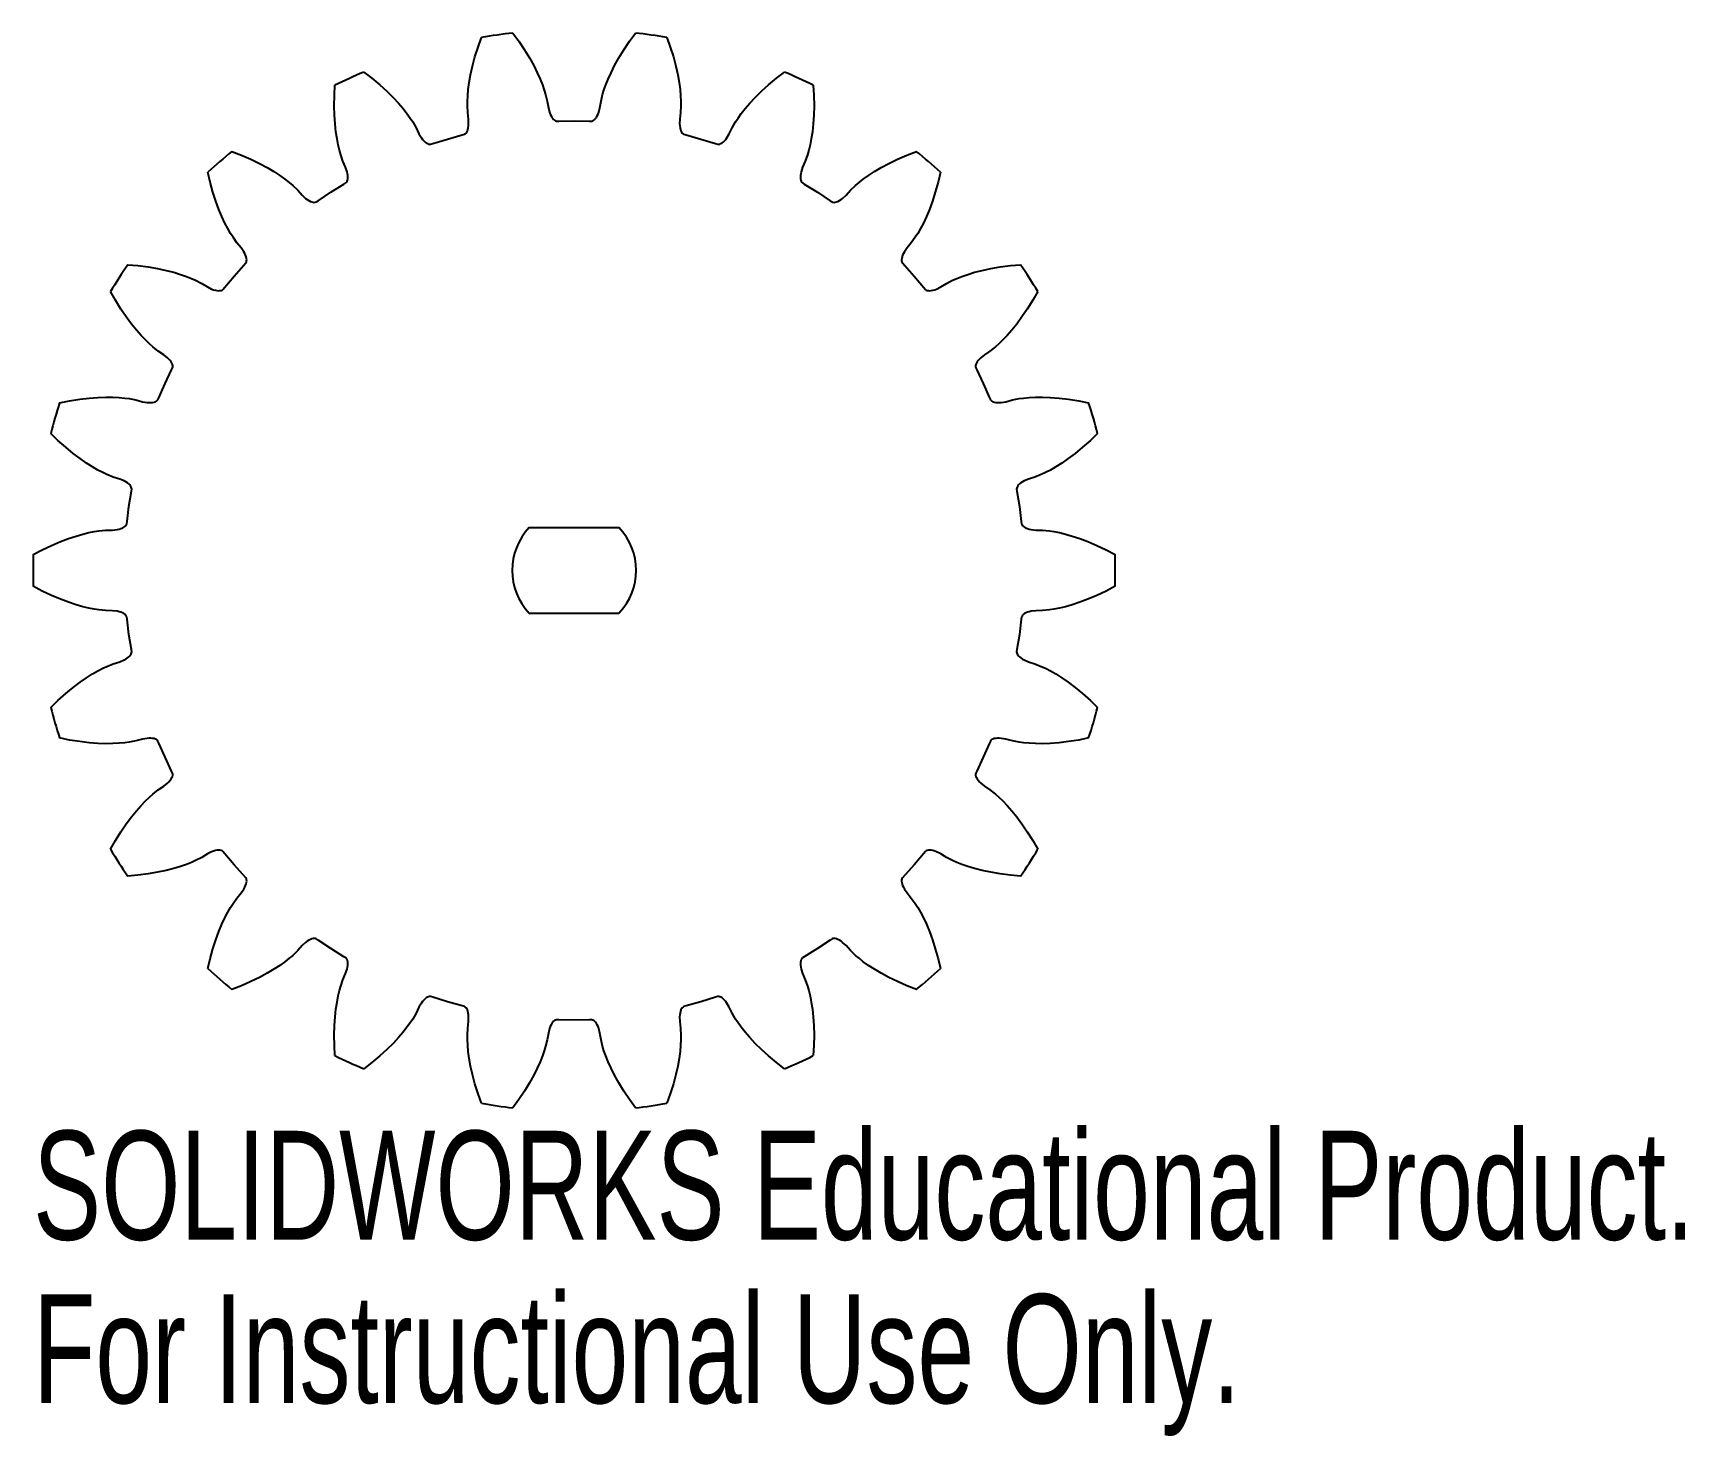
# Model space of a CAD drawing. Header units: millimetres. Extents: x -24 to 49.3, y -38.4 to 23.8.
import ezdxf

# ---------------------------------------------------------------- set-up
doc = ezdxf.new("R2010")
doc.units = ezdxf.units.MM
doc.styles.add('SLDTEXTSTYLE0', font='TXT', dxfattribs={"width": 0.7})

msp = doc.modelspace()

# ---------------------------------------------------------------- linework, layer by layer
at = {"color": 7, "linetype": 'Continuous', "lineweight": 25}
for p, q in [((-4.263, 23.223), (-4.113, 23.645)), ((-2.716, 23.846), (-2.452, 23.483)), ((-2.452, 23.483), (-2.197, 23.1)), ((2.197, 23.1), (2.452, 23.483)), ((2.452, 23.483), (2.716, 23.846)), ((4.113, 23.645), (4.263, 23.223)), ((-4.508, 22.375), (-4.4, 22.783)), ((-4.4, 22.783), (-4.263, 23.223)), ((-2.197, 23.1), (-1.978, 22.739)), ((-1.978, 22.739), (-1.791, 22.4)), ((1.791, 22.4), (1.978, 22.739)), ((1.978, 22.739), (2.197, 23.1)), ((4.263, 23.223), (4.4, 22.783)), ((4.4, 22.783), (4.508, 22.375)), ((-9.324, 22.115), (-8.969, 21.841)), ((-4.654, 21.652), (-4.592, 21.997)), ((-4.592, 21.997), (-4.508, 22.375)), ((-1.791, 22.4), (-1.635, 22.086)), ((-1.635, 22.086), (-1.507, 21.799)), ((1.507, 21.799), (1.635, 22.086)), ((1.635, 22.086), (1.791, 22.4)), ((4.508, 22.375), (4.592, 21.997)), ((4.592, 21.997), (4.654, 21.652)), ((8.969, 21.841), (9.324, 22.115)), ((-10.633, 21.081), (-10.608, 21.529)), ((-8.969, 21.841), (-8.616, 21.545)), ((-8.616, 21.545), (-8.304, 21.261)), ((-8.304, 21.261), (-8.029, 20.988)), ((-4.722, 21.063), (-4.696, 21.341)), ((-4.696, 21.341), (-4.654, 21.652)), ((-1.507, 21.799), (-1.404, 21.54)), ((-1.404, 21.54), (-1.323, 21.311)), ((-1.323, 21.311), (-1.264, 21.116)), ((1.264, 21.116), (1.323, 21.311)), ((1.323, 21.311), (1.404, 21.54)), ((1.404, 21.54), (1.507, 21.799)), ((4.654, 21.652), (4.696, 21.341)), ((4.696, 21.341), (4.722, 21.063)), ((8.029, 20.988), (8.304, 21.261)), ((8.304, 21.261), (8.616, 21.545)), ((8.616, 21.545), (8.969, 21.841)), ((10.608, 21.529), (10.633, 21.081)), ((-10.64, 20.62), (-10.633, 21.081)), ((-10.63, 20.199), (-10.64, 20.62)), ((-8.029, 20.988), (-7.791, 20.731)), ((-7.791, 20.731), (-7.587, 20.492)), ((-4.736, 20.617), (-4.734, 20.82)), ((-4.721, 20.315), (-4.736, 20.617)), ((-4.734, 20.82), (-4.722, 21.063)), ((-1.264, 21.116), (-1.194, 20.822)), ((-1.194, 20.822), (-1.145, 20.528)), ((-1.145, 20.528), (-1.092, 20.328)), ((1.092, 20.328), (1.145, 20.528)), ((1.145, 20.528), (1.194, 20.822)), ((1.194, 20.822), (1.264, 21.116)), ((4.736, 20.617), (4.721, 20.315)), ((4.722, 21.063), (4.734, 20.82)), ((4.734, 20.82), (4.736, 20.617)), ((7.587, 20.492), (7.791, 20.731)), ((7.791, 20.731), (8.029, 20.988)), ((10.64, 20.62), (10.63, 20.199)), ((10.633, 21.081), (10.64, 20.62)), ((-10.604, 19.812), (-10.63, 20.199)), ((-10.565, 19.464), (-10.604, 19.812)), ((-7.587, 20.492), (-7.415, 20.272)), ((-7.415, 20.272), (-7.274, 20.075)), ((-7.274, 20.075), (-7.162, 19.905)), ((-7.162, 19.905), (-7.012, 19.642)), ((-4.685, 20.019), (-4.721, 20.315)), ((-4.679, 19.812), (-4.685, 20.019)), ((-4.685, 19.721), (-4.679, 19.812)), ((-1.092, 20.328), (-1.061, 20.243)), ((-1.061, 20.243), (-1.026, 20.168)), ((-1.026, 20.168), (-0.989, 20.103)), ((-0.989, 20.103), (-0.95, 20.049)), ((-0.95, 20.049), (-0.909, 20.006)), ((-0.909, 20.006), (-0.867, 19.973)), ((-0.867, 19.973), (-0.825, 19.95)), ((-0.825, 19.95), (-0.782, 19.938)), ((-0.782, 19.938), (-0.679, 19.939)), ((-0.679, 19.939), (0, 19.95)), ((0, 19.95), (0.679, 19.939)), ((0.679, 19.939), (0.782, 19.938)), ((0.782, 19.938), (0.825, 19.95)), ((0.825, 19.95), (0.867, 19.973)), ((0.867, 19.973), (0.909, 20.006)), ((0.909, 20.006), (0.95, 20.049)), ((0.95, 20.049), (0.989, 20.103)), ((0.989, 20.103), (1.026, 20.168)), ((1.026, 20.168), (1.061, 20.243)), ((1.061, 20.243), (1.092, 20.328)), ((4.685, 20.019), (4.679, 19.812)), ((4.679, 19.812), (4.685, 19.721)), ((4.721, 20.315), (4.685, 20.019)), ((7.012, 19.642), (7.162, 19.905)), ((7.162, 19.905), (7.274, 20.075)), ((7.274, 20.075), (7.415, 20.272)), ((7.415, 20.272), (7.587, 20.492)), ((10.604, 19.812), (10.565, 19.464)), ((10.63, 20.199), (10.604, 19.812)), ((-10.518, 19.153), (-10.565, 19.464)), ((-10.465, 18.88), (-10.518, 19.153)), ((-7.012, 19.642), (-6.882, 19.374)), ((-6.882, 19.374), (-6.775, 19.196)), ((-6.775, 19.196), (-6.721, 19.124)), ((-6.721, 19.124), (-6.666, 19.062)), ((-6.666, 19.062), (-6.613, 19.01)), ((-6.269, 18.94), (-5.621, 19.142)), ((-5.621, 19.142), (-4.966, 19.322)), ((-4.966, 19.322), (-4.867, 19.351)), ((-4.867, 19.351), (-4.829, 19.374)), ((-4.829, 19.374), (-4.795, 19.408)), ((-4.795, 19.408), (-4.764, 19.451)), ((-4.764, 19.451), (-4.737, 19.505)), ((-4.737, 19.505), (-4.715, 19.568)), ((-4.715, 19.568), (-4.697, 19.64)), ((-4.697, 19.64), (-4.685, 19.721)), ((4.685, 19.721), (4.697, 19.64)), ((4.697, 19.64), (4.715, 19.568)), ((4.715, 19.568), (4.737, 19.505)), ((4.737, 19.505), (4.764, 19.451)), ((4.764, 19.451), (4.795, 19.408)), ((4.795, 19.408), (4.829, 19.374)), ((4.829, 19.374), (4.867, 19.351)), ((4.867, 19.351), (4.966, 19.322)), ((4.966, 19.322), (5.621, 19.142)), ((5.621, 19.142), (6.269, 18.94)), ((6.613, 19.01), (6.666, 19.062)), ((6.666, 19.062), (6.721, 19.124)), ((6.721, 19.124), (6.775, 19.196)), ((6.775, 19.196), (6.882, 19.374)), ((6.882, 19.374), (7.012, 19.642)), ((10.518, 19.153), (10.465, 18.88)), ((10.565, 19.464), (10.518, 19.153)), ((-15.177, 18.592), (-14.759, 18.43)), ((-14.759, 18.43), (-14.337, 18.245)), ((-10.408, 18.643), (-10.465, 18.88)), ((-10.353, 18.448), (-10.408, 18.643)), ((-10.253, 18.162), (-10.353, 18.448)), ((-6.613, 19.01), (-6.56, 18.969)), ((-6.56, 18.969), (-6.509, 18.939)), ((-6.509, 18.939), (-6.459, 18.919)), ((-6.459, 18.919), (-6.412, 18.91)), ((-6.412, 18.91), (-6.367, 18.91)), ((-6.367, 18.91), (-6.269, 18.94)), ((6.269, 18.94), (6.367, 18.91)), ((6.367, 18.91), (6.412, 18.91)), ((6.412, 18.91), (6.459, 18.919)), ((6.459, 18.919), (6.509, 18.939)), ((6.509, 18.939), (6.56, 18.969)), ((6.56, 18.969), (6.613, 19.01)), ((10.353, 18.448), (10.253, 18.162)), ((10.408, 18.643), (10.353, 18.448)), ((10.465, 18.88), (10.408, 18.643)), ((14.337, 18.245), (14.759, 18.43)), ((14.759, 18.43), (15.177, 18.592)), ((-16.142, 17.232), (-16.243, 17.668)), ((-14.337, 18.245), (-13.958, 18.06)), ((-13.958, 18.06), (-13.617, 17.876)), ((-13.617, 17.876), (-13.316, 17.696)), ((-13.316, 17.696), (-13.053, 17.524)), ((-10.135, 17.889), (-10.253, 18.162)), ((-10.071, 17.691), (-10.135, 17.889)), ((-10.052, 17.602), (-10.071, 17.691)), ((-10.04, 17.521), (-10.052, 17.602)), ((10.052, 17.602), (10.04, 17.521)), ((10.071, 17.691), (10.052, 17.602)), ((10.135, 17.889), (10.071, 17.691)), ((10.253, 18.162), (10.135, 17.889)), ((13.053, 17.524), (13.316, 17.696)), ((13.316, 17.696), (13.617, 17.876)), ((13.617, 17.876), (13.958, 18.06)), ((13.958, 18.06), (14.337, 18.245)), ((16.243, 17.668), (16.142, 17.232)), ((-16.019, 16.787), (-16.142, 17.232)), ((-13.053, 17.524), (-12.826, 17.362)), ((-12.826, 17.362), (-12.635, 17.212)), ((-12.635, 17.212), (-12.48, 17.081)), ((-12.48, 17.081), (-12.261, 16.871)), ((-12.261, 16.871), (-12.062, 16.65)), ((-10.786, 16.783), (-10.208, 17.141)), ((-10.208, 17.141), (-10.122, 17.195)), ((-10.122, 17.195), (-10.092, 17.229)), ((-10.092, 17.229), (-10.068, 17.271)), ((-10.068, 17.271), (-10.051, 17.321)), ((-10.051, 17.321), (-10.04, 17.38)), ((-10.037, 17.447), (-10.04, 17.521)), ((-10.04, 17.38), (-10.037, 17.447)), ((10.04, 17.521), (10.037, 17.447)), ((10.037, 17.447), (10.04, 17.38)), ((10.04, 17.38), (10.051, 17.321)), ((10.051, 17.321), (10.068, 17.271)), ((10.068, 17.271), (10.092, 17.229)), ((10.092, 17.229), (10.122, 17.195)), ((10.122, 17.195), (10.208, 17.141)), ((10.208, 17.141), (10.786, 16.783)), ((12.062, 16.65), (12.261, 16.871)), ((12.261, 16.871), (12.48, 17.081)), ((12.48, 17.081), (12.635, 17.212)), ((12.635, 17.212), (12.826, 17.362)), ((12.826, 17.362), (13.053, 17.524)), ((16.142, 17.232), (16.019, 16.787)), ((-15.89, 16.386), (-16.019, 16.787)), ((-15.756, 16.022), (-15.89, 16.386)), ((-12.062, 16.65), (-11.909, 16.51)), ((-11.909, 16.51), (-11.836, 16.456)), ((-11.836, 16.456), (-11.767, 16.411)), ((-11.767, 16.411), (-11.701, 16.377)), ((-11.701, 16.377), (-11.639, 16.353)), ((-11.639, 16.353), (-11.581, 16.338)), ((-11.581, 16.338), (-11.528, 16.333)), ((-11.528, 16.333), (-11.48, 16.337)), ((-11.48, 16.337), (-11.437, 16.35)), ((-11.437, 16.35), (-11.351, 16.406)), ((-11.351, 16.406), (-10.786, 16.783)), ((10.786, 16.783), (11.351, 16.406)), ((11.351, 16.406), (11.437, 16.35)), ((11.437, 16.35), (11.48, 16.337)), ((11.48, 16.337), (11.528, 16.333)), ((11.528, 16.333), (11.581, 16.338)), ((11.581, 16.338), (11.639, 16.353)), ((11.639, 16.353), (11.701, 16.377)), ((11.701, 16.377), (11.767, 16.411)), ((11.767, 16.411), (11.836, 16.456)), ((11.836, 16.456), (11.909, 16.51)), ((11.909, 16.51), (12.062, 16.65)), ((15.89, 16.386), (15.756, 16.022)), ((16.019, 16.787), (15.89, 16.386)), ((-15.621, 15.699), (-15.756, 16.022)), ((-15.488, 15.414), (-15.621, 15.699)), ((-15.36, 15.167), (-15.488, 15.414)), ((15.488, 15.414), (15.36, 15.167)), ((15.621, 15.699), (15.488, 15.414)), ((15.756, 16.022), (15.621, 15.699)), ((-15.239, 14.956), (-15.36, 15.167)), ((-15.131, 14.784), (-15.239, 14.956)), ((-14.954, 14.538), (-15.131, 14.784)), ((15.131, 14.784), (14.954, 14.538)), ((15.239, 14.956), (15.131, 14.784)), ((15.36, 15.167), (15.239, 14.956)), ((-14.764, 14.309), (-14.954, 14.538)), ((-14.647, 14.137), (-14.764, 14.309)), ((-14.604, 14.058), (-14.647, 14.137)), ((-14.57, 13.982), (-14.604, 14.058)), ((-14.545, 13.912), (-14.57, 13.982)), ((14.57, 13.982), (14.545, 13.912)), ((14.604, 14.058), (14.57, 13.982)), ((14.647, 14.137), (14.604, 14.058)), ((14.764, 14.309), (14.647, 14.137)), ((14.954, 14.538), (14.764, 14.309)), ((-19.8, 13.563), (-19.354, 13.525)), ((-19.354, 13.525), (-18.896, 13.467)), ((-18.896, 13.467), (-18.481, 13.396)), ((-18.481, 13.396), (-18.102, 13.315)), ((-18.102, 13.315), (-17.762, 13.228)), ((-17.762, 13.228), (-17.461, 13.137)), ((-15.077, 13.064), (-14.556, 13.647)), ((-14.556, 13.647), (-14.537, 13.688)), ((-14.53, 13.847), (-14.545, 13.912)), ((-14.537, 13.688), (-14.526, 13.735)), ((-14.524, 13.788), (-14.53, 13.847)), ((-14.526, 13.735), (-14.524, 13.788)), ((14.53, 13.847), (14.524, 13.788)), ((14.524, 13.788), (14.526, 13.735)), ((14.526, 13.735), (14.537, 13.688)), ((14.545, 13.912), (14.53, 13.847)), ((14.537, 13.688), (14.556, 13.647)), ((14.556, 13.647), (15.077, 13.064)), ((17.461, 13.137), (17.762, 13.228)), ((17.762, 13.228), (18.102, 13.315)), ((18.102, 13.315), (18.481, 13.396)), ((18.481, 13.396), (18.896, 13.467)), ((18.896, 13.467), (19.354, 13.525)), ((19.354, 13.525), (19.8, 13.563)), ((-17.461, 13.137), (-17.198, 13.045)), ((-17.198, 13.045), (-16.972, 12.955)), ((-16.972, 12.955), (-16.787, 12.873)), ((-16.787, 12.873), (-16.518, 12.733)), ((-16.518, 12.733), (-16.264, 12.578)), ((-16.264, 12.578), (-16.078, 12.486)), ((-16.078, 12.486), (-15.993, 12.455)), ((-15.617, 12.441), (-15.58, 12.466)), ((-15.58, 12.466), (-15.077, 13.064)), ((15.077, 13.064), (15.58, 12.466)), ((15.58, 12.466), (15.617, 12.441)), ((15.993, 12.455), (16.078, 12.486)), ((16.078, 12.486), (16.264, 12.578)), ((16.264, 12.578), (16.518, 12.733)), ((16.518, 12.733), (16.787, 12.873)), ((16.787, 12.873), (16.972, 12.955)), ((16.972, 12.955), (17.198, 13.045)), ((17.198, 13.045), (17.461, 13.137)), ((-20.343, 11.986), (-20.563, 12.376)), ((-20.1, 11.594), (-20.343, 11.986)), ((-15.993, 12.455), (-15.914, 12.432)), ((-15.914, 12.432), (-15.841, 12.417)), ((-15.841, 12.417), (-15.774, 12.412)), ((-15.774, 12.412), (-15.715, 12.414)), ((-15.715, 12.414), (-15.662, 12.424)), ((-15.662, 12.424), (-15.617, 12.441)), ((15.617, 12.441), (15.662, 12.424)), ((15.662, 12.424), (15.715, 12.414)), ((15.715, 12.414), (15.774, 12.412)), ((15.774, 12.412), (15.841, 12.417)), ((15.841, 12.417), (15.914, 12.432)), ((15.914, 12.432), (15.993, 12.455)), ((20.343, 11.986), (20.1, 11.594)), ((20.563, 12.376), (20.343, 11.986)), ((-19.863, 11.246), (-20.1, 11.594)), ((-19.632, 10.934), (-19.863, 11.246)), ((19.863, 11.246), (19.632, 10.934)), ((20.1, 11.594), (19.863, 11.246)), ((-19.411, 10.662), (-19.632, 10.934)), ((-19.204, 10.426), (-19.411, 10.662)), ((-19.011, 10.225), (-19.204, 10.426)), ((19.204, 10.426), (19.011, 10.225)), ((19.411, 10.662), (19.204, 10.426)), ((19.632, 10.934), (19.411, 10.662)), ((-18.835, 10.057), (-19.011, 10.225)), ((-18.683, 9.922), (-18.835, 10.057)), ((-18.444, 9.736), (-18.683, 9.922)), ((-18.197, 9.569), (-18.444, 9.736)), ((-18.037, 9.438), (-18.197, 9.569)), ((18.197, 9.569), (18.037, 9.438)), ((18.444, 9.736), (18.197, 9.569)), ((18.683, 9.922), (18.444, 9.736)), ((18.835, 10.057), (18.683, 9.922)), ((19.011, 10.225), (18.835, 10.057)), ((-18.147, 8.288), (-17.855, 8.901)), ((-17.973, 9.374), (-18.037, 9.438)), ((-17.919, 9.311), (-17.973, 9.374)), ((-17.876, 9.251), (-17.919, 9.311)), ((-17.843, 9.193), (-17.876, 9.251)), ((-17.855, 8.901), (-17.812, 8.994)), ((-17.82, 9.138), (-17.843, 9.193)), ((-17.807, 9.086), (-17.82, 9.138)), ((-17.812, 8.994), (-17.805, 9.038)), ((-17.805, 9.038), (-17.807, 9.086)), ((17.807, 9.086), (17.805, 9.038)), ((17.805, 9.038), (17.812, 8.994)), ((17.82, 9.138), (17.807, 9.086)), ((17.812, 8.994), (17.855, 8.901)), ((17.843, 9.193), (17.82, 9.138)), ((17.876, 9.251), (17.843, 9.193)), ((17.855, 8.901), (18.147, 8.288)), ((17.919, 9.311), (17.876, 9.251)), ((17.973, 9.374), (17.919, 9.311)), ((18.037, 9.438), (17.973, 9.374)), ((-18.419, 7.665), (-18.147, 8.288)), ((18.147, 8.288), (18.419, 7.665)), ((-22.819, 7.436), (-22.38, 7.525)), ((-22.38, 7.525), (-21.925, 7.598)), ((-21.925, 7.598), (-21.506, 7.647)), ((-21.506, 7.647), (-21.12, 7.676)), ((-21.12, 7.676), (-20.77, 7.688)), ((-20.77, 7.688), (-20.455, 7.685)), ((-20.455, 7.685), (-20.177, 7.671)), ((-20.177, 7.671), (-19.935, 7.649)), ((-19.935, 7.649), (-19.733, 7.622)), ((-19.733, 7.622), (-19.436, 7.564)), ((-19.436, 7.564), (-19.149, 7.486)), ((-19.149, 7.486), (-18.944, 7.451)), ((-18.944, 7.451), (-18.854, 7.444)), ((-18.854, 7.444), (-18.771, 7.445)), ((-18.771, 7.445), (-18.697, 7.452)), ((-18.697, 7.452), (-18.632, 7.465)), ((-18.632, 7.465), (-18.575, 7.484)), ((-18.575, 7.484), (-18.528, 7.508)), ((-18.528, 7.508), (-18.49, 7.537)), ((-18.49, 7.537), (-18.461, 7.572)), ((-18.461, 7.572), (-18.419, 7.665)), ((18.419, 7.665), (18.461, 7.572)), ((18.461, 7.572), (18.49, 7.537)), ((18.49, 7.537), (18.528, 7.508)), ((18.528, 7.508), (18.575, 7.484)), ((18.575, 7.484), (18.632, 7.465)), ((18.632, 7.465), (18.697, 7.452)), ((18.697, 7.452), (18.771, 7.445)), ((18.771, 7.445), (18.854, 7.444)), ((18.854, 7.444), (18.944, 7.451)), ((18.944, 7.451), (19.149, 7.486)), ((19.149, 7.486), (19.436, 7.564)), ((19.436, 7.564), (19.733, 7.622)), ((19.733, 7.622), (19.935, 7.649)), ((19.935, 7.649), (20.177, 7.671)), ((20.177, 7.671), (20.455, 7.685)), ((20.455, 7.685), (20.77, 7.688)), ((20.77, 7.688), (21.12, 7.676)), ((21.12, 7.676), (21.506, 7.647)), ((21.506, 7.647), (21.925, 7.598)), ((21.925, 7.598), (22.38, 7.525)), ((22.38, 7.525), (22.819, 7.436)), ((-22.895, 5.77), (-23.217, 6.082)), ((23.217, 6.082), (22.895, 5.77)), ((-22.552, 5.462), (-22.895, 5.77)), ((-22.226, 5.194), (-22.552, 5.462)), ((-21.917, 4.961), (-22.226, 5.194)), ((22.226, 5.194), (21.917, 4.961)), ((22.552, 5.462), (22.226, 5.194)), ((22.895, 5.77), (22.552, 5.462)), ((-21.629, 4.761), (-21.917, 4.961)), ((-21.363, 4.594), (-21.629, 4.761)), ((-21.121, 4.455), (-21.363, 4.594)), ((-20.906, 4.343), (-21.121, 4.455)), ((21.121, 4.455), (20.906, 4.343)), ((21.363, 4.594), (21.121, 4.455)), ((21.629, 4.761), (21.363, 4.594)), ((21.917, 4.961), (21.629, 4.761)), ((-20.721, 4.257), (-20.906, 4.343)), ((-20.44, 4.145), (-20.721, 4.257)), ((-20.156, 4.055), (-20.44, 4.145)), ((-19.965, 3.974), (-20.156, 4.055)), ((-19.886, 3.931), (-19.965, 3.974)), ((-19.816, 3.886), (-19.886, 3.931)), ((-19.758, 3.84), (-19.816, 3.886)), ((-19.71, 3.794), (-19.758, 3.84)), ((-19.673, 3.747), (-19.71, 3.794)), ((-19.646, 3.701), (-19.673, 3.747)), ((-19.63, 3.655), (-19.646, 3.701)), ((19.646, 3.701), (19.63, 3.655)), ((19.673, 3.747), (19.646, 3.701)), ((19.71, 3.794), (19.673, 3.747)), ((19.758, 3.84), (19.71, 3.794)), ((19.816, 3.886), (19.758, 3.84)), ((19.886, 3.931), (19.816, 3.886)), ((19.965, 3.974), (19.886, 3.931)), ((20.156, 4.055), (19.965, 3.974)), ((20.44, 4.145), (20.156, 4.055)), ((20.721, 4.257), (20.44, 4.145)), ((20.906, 4.343), (20.721, 4.257)), ((-19.747, 2.839), (-19.639, 3.51)), ((-19.639, 3.51), (-19.624, 3.611)), ((-19.624, 3.611), (-19.63, 3.655)), ((19.63, 3.655), (19.624, 3.611)), ((19.624, 3.611), (19.639, 3.51)), ((19.639, 3.51), (19.747, 2.839)), ((-19.832, 2.165), (-19.747, 2.839)), ((19.747, 2.839), (19.832, 2.165)), ((-22.427, 1.415), (-22.094, 1.525)), ((-22.094, 1.525), (-21.792, 1.611)), ((-21.792, 1.611), (-21.521, 1.676)), ((-21.521, 1.676), (-21.282, 1.723)), ((-21.282, 1.723), (-21.081, 1.754)), ((-21.081, 1.754), (-20.78, 1.782)), ((-20.78, 1.782), (-20.482, 1.788)), ((-20.482, 1.788), (-20.276, 1.812)), ((-20.276, 1.812), (-20.187, 1.831)), ((-20.187, 1.831), (-20.108, 1.855)), ((-20.108, 1.855), (-20.039, 1.882)), ((-20.039, 1.882), (-19.98, 1.913)), ((-19.98, 1.913), (-19.931, 1.947)), ((-19.931, 1.947), (-19.893, 1.984)), ((-19.893, 1.984), (-19.864, 2.023)), ((-19.864, 2.023), (-19.846, 2.064)), ((-19.846, 2.064), (-19.832, 2.165)), ((-1.988, 1.9), (1.988, 1.9)), ((19.832, 2.165), (19.846, 2.064)), ((19.846, 2.064), (19.864, 2.023)), ((19.864, 2.023), (19.893, 1.984)), ((19.893, 1.984), (19.931, 1.947)), ((19.931, 1.947), (19.98, 1.913)), ((19.98, 1.913), (20.039, 1.882)), ((20.039, 1.882), (20.108, 1.855)), ((20.108, 1.855), (20.187, 1.831)), ((20.187, 1.831), (20.276, 1.812)), ((20.276, 1.812), (20.482, 1.788)), ((20.482, 1.788), (20.78, 1.782)), ((20.78, 1.782), (21.081, 1.754)), ((21.081, 1.754), (21.282, 1.723)), ((21.282, 1.723), (21.521, 1.676)), ((21.521, 1.676), (21.792, 1.611)), ((21.792, 1.611), (22.094, 1.525)), ((22.094, 1.525), (22.427, 1.415)), ((-23.99, 0.706), (-23.593, 0.915)), ((-23.593, 0.915), (-23.177, 1.113)), ((-23.177, 1.113), (-22.789, 1.278)), ((-22.789, 1.278), (-22.427, 1.415)), ((22.427, 1.415), (22.789, 1.278)), ((22.789, 1.278), (23.177, 1.113)), ((23.177, 1.113), (23.593, 0.915)), ((23.593, 0.915), (23.99, 0.706)), ((-23.593, -0.915), (-23.99, -0.706)), ((23.99, -0.706), (23.593, -0.915)), ((-23.177, -1.113), (-23.593, -0.915)), ((-22.789, -1.278), (-23.177, -1.113)), ((-22.427, -1.415), (-22.789, -1.278)), ((-22.094, -1.525), (-22.427, -1.415)), ((22.427, -1.415), (22.094, -1.525)), ((22.789, -1.278), (22.427, -1.415)), ((23.177, -1.113), (22.789, -1.278)), ((23.593, -0.915), (23.177, -1.113)), ((-21.792, -1.611), (-22.094, -1.525)), ((-21.521, -1.676), (-21.792, -1.611)), ((-21.282, -1.723), (-21.521, -1.676)), ((-21.081, -1.754), (-21.282, -1.723)), ((-20.78, -1.782), (-21.081, -1.754)), ((-20.482, -1.788), (-20.78, -1.782)), ((-20.276, -1.812), (-20.482, -1.788)), ((-20.187, -1.831), (-20.276, -1.812)), ((-20.108, -1.855), (-20.187, -1.831)), ((-20.039, -1.882), (-20.108, -1.855)), ((-19.98, -1.913), (-20.039, -1.882)), ((-19.931, -1.947), (-19.98, -1.913)), ((-19.893, -1.984), (-19.931, -1.947)), ((-19.864, -2.023), (-19.893, -1.984)), ((-19.846, -2.064), (-19.864, -2.023)), ((-19.832, -2.165), (-19.846, -2.064)), ((-19.747, -2.839), (-19.832, -2.165)), ((-1.988, -1.9), (1.988, -1.9)), ((19.832, -2.165), (19.747, -2.839)), ((19.846, -2.064), (19.832, -2.165)), ((19.864, -2.023), (19.846, -2.064)), ((19.893, -1.984), (19.864, -2.023)), ((19.931, -1.947), (19.893, -1.984)), ((19.98, -1.913), (19.931, -1.947)), ((20.039, -1.882), (19.98, -1.913)), ((20.108, -1.855), (20.039, -1.882)), ((20.187, -1.831), (20.108, -1.855)), ((20.276, -1.812), (20.187, -1.831)), ((20.482, -1.788), (20.276, -1.812)), ((20.78, -1.782), (20.482, -1.788)), ((21.081, -1.754), (20.78, -1.782)), ((21.282, -1.723), (21.081, -1.754)), ((21.521, -1.676), (21.282, -1.723)), ((21.792, -1.611), (21.521, -1.676)), ((22.094, -1.525), (21.792, -1.611)), ((-19.639, -3.51), (-19.747, -2.839)), ((19.747, -2.839), (19.639, -3.51)), ((-19.646, -3.701), (-19.63, -3.655)), ((-19.624, -3.611), (-19.639, -3.51)), ((-19.63, -3.655), (-19.624, -3.611)), ((19.639, -3.51), (19.624, -3.611)), ((19.624, -3.611), (19.63, -3.655)), ((19.63, -3.655), (19.646, -3.701)), ((-21.121, -4.455), (-20.906, -4.343)), ((-20.906, -4.343), (-20.721, -4.257)), ((-20.721, -4.257), (-20.44, -4.145)), ((-20.44, -4.145), (-20.156, -4.055)), ((-20.156, -4.055), (-19.965, -3.974)), ((-19.965, -3.974), (-19.886, -3.931)), ((-19.886, -3.931), (-19.816, -3.886)), ((-19.816, -3.886), (-19.758, -3.84)), ((-19.758, -3.84), (-19.71, -3.794)), ((-19.71, -3.794), (-19.673, -3.747)), ((-19.673, -3.747), (-19.646, -3.701)), ((19.646, -3.701), (19.673, -3.747)), ((19.673, -3.747), (19.71, -3.794)), ((19.71, -3.794), (19.758, -3.84)), ((19.758, -3.84), (19.816, -3.886)), ((19.816, -3.886), (19.886, -3.931)), ((19.886, -3.931), (19.965, -3.974)), ((19.965, -3.974), (20.156, -4.055)), ((20.156, -4.055), (20.44, -4.145)), ((20.44, -4.145), (20.721, -4.257)), ((20.721, -4.257), (20.906, -4.343)), ((20.906, -4.343), (21.121, -4.455)), ((-22.226, -5.194), (-21.917, -4.961)), ((-21.917, -4.961), (-21.629, -4.761)), ((-21.629, -4.761), (-21.363, -4.594)), ((-21.363, -4.594), (-21.121, -4.455)), ((21.121, -4.455), (21.363, -4.594)), ((21.363, -4.594), (21.629, -4.761)), ((21.629, -4.761), (21.917, -4.961)), ((21.917, -4.961), (22.226, -5.194)), ((-23.217, -6.082), (-22.895, -5.77)), ((-22.895, -5.77), (-22.552, -5.462)), ((-22.552, -5.462), (-22.226, -5.194)), ((22.226, -5.194), (22.552, -5.462)), ((22.552, -5.462), (22.895, -5.77)), ((22.895, -5.77), (23.217, -6.082)), ((-22.38, -7.525), (-22.819, -7.436)), ((-21.925, -7.598), (-22.38, -7.525)), ((-21.506, -7.647), (-21.925, -7.598)), ((-21.12, -7.676), (-21.506, -7.647)), ((-20.77, -7.688), (-21.12, -7.676)), ((-20.455, -7.685), (-20.77, -7.688)), ((-20.177, -7.671), (-20.455, -7.685)), ((-19.935, -7.649), (-20.177, -7.671)), ((-19.733, -7.622), (-19.935, -7.649)), ((-19.436, -7.564), (-19.733, -7.622)), ((-19.149, -7.486), (-19.436, -7.564)), ((-18.944, -7.451), (-19.149, -7.486)), ((-18.854, -7.444), (-18.944, -7.451)), ((-18.771, -7.445), (-18.854, -7.444)), ((-18.697, -7.452), (-18.771, -7.445)), ((-18.632, -7.465), (-18.697, -7.452)), ((-18.575, -7.484), (-18.632, -7.465)), ((-18.528, -7.508), (-18.575, -7.484)), ((-18.49, -7.537), (-18.528, -7.508)), ((-18.461, -7.572), (-18.49, -7.537)), ((-18.419, -7.665), (-18.461, -7.572)), ((-18.147, -8.288), (-18.419, -7.665)), ((18.419, -7.665), (18.147, -8.288)), ((18.461, -7.572), (18.419, -7.665)), ((18.49, -7.537), (18.461, -7.572)), ((18.528, -7.508), (18.49, -7.537)), ((18.575, -7.484), (18.528, -7.508)), ((18.632, -7.465), (18.575, -7.484)), ((18.697, -7.452), (18.632, -7.465)), ((18.771, -7.445), (18.697, -7.452)), ((18.854, -7.444), (18.771, -7.445)), ((18.944, -7.451), (18.854, -7.444)), ((19.149, -7.486), (18.944, -7.451)), ((19.436, -7.564), (19.149, -7.486)), ((19.733, -7.622), (19.436, -7.564)), ((19.935, -7.649), (19.733, -7.622)), ((20.177, -7.671), (19.935, -7.649)), ((20.455, -7.685), (20.177, -7.671)), ((20.77, -7.688), (20.455, -7.685)), ((21.12, -7.676), (20.77, -7.688)), ((21.506, -7.647), (21.12, -7.676)), ((21.925, -7.598), (21.506, -7.647)), ((22.38, -7.525), (21.925, -7.598)), ((22.819, -7.436), (22.38, -7.525)), ((-17.855, -8.901), (-18.147, -8.288)), ((18.147, -8.288), (17.855, -8.901)), ((-18.197, -9.569), (-18.037, -9.438)), ((-18.037, -9.438), (-17.973, -9.374)), ((-17.973, -9.374), (-17.919, -9.311)), ((-17.919, -9.311), (-17.876, -9.251)), ((-17.876, -9.251), (-17.843, -9.193)), ((-17.812, -8.994), (-17.855, -8.901)), ((-17.843, -9.193), (-17.82, -9.138)), ((-17.82, -9.138), (-17.807, -9.086)), ((-17.805, -9.038), (-17.812, -8.994)), ((-17.807, -9.086), (-17.805, -9.038)), ((17.812, -8.994), (17.805, -9.038)), ((17.805, -9.038), (17.807, -9.086)), ((17.807, -9.086), (17.82, -9.138)), ((17.855, -8.901), (17.812, -8.994)), ((17.82, -9.138), (17.843, -9.193)), ((17.843, -9.193), (17.876, -9.251)), ((17.876, -9.251), (17.919, -9.311)), ((17.919, -9.311), (17.973, -9.374)), ((17.973, -9.374), (18.037, -9.438)), ((18.037, -9.438), (18.197, -9.569)), ((-19.204, -10.426), (-19.011, -10.225)), ((-19.011, -10.225), (-18.835, -10.057)), ((-18.835, -10.057), (-18.683, -9.922)), ((-18.683, -9.922), (-18.444, -9.736)), ((-18.444, -9.736), (-18.197, -9.569)), ((18.197, -9.569), (18.444, -9.736)), ((18.444, -9.736), (18.683, -9.922)), ((18.683, -9.922), (18.835, -10.057)), ((18.835, -10.057), (19.011, -10.225)), ((19.011, -10.225), (19.204, -10.426)), ((-19.863, -11.246), (-19.632, -10.934)), ((-19.632, -10.934), (-19.411, -10.662)), ((-19.411, -10.662), (-19.204, -10.426)), ((19.204, -10.426), (19.411, -10.662)), ((19.411, -10.662), (19.632, -10.934)), ((19.632, -10.934), (19.863, -11.246)), ((-20.343, -11.986), (-20.1, -11.594)), ((-20.1, -11.594), (-19.863, -11.246)), ((19.863, -11.246), (20.1, -11.594)), ((20.1, -11.594), (20.343, -11.986)), ((-20.563, -12.376), (-20.343, -11.986)), ((-15.993, -12.455), (-16.078, -12.486)), ((-15.914, -12.432), (-15.993, -12.455)), ((-15.841, -12.417), (-15.914, -12.432)), ((-15.774, -12.412), (-15.841, -12.417)), ((-15.715, -12.414), (-15.774, -12.412)), ((-15.662, -12.424), (-15.715, -12.414)), ((-15.617, -12.441), (-15.662, -12.424)), ((-15.58, -12.466), (-15.617, -12.441)), ((15.617, -12.441), (15.58, -12.466)), ((15.662, -12.424), (15.617, -12.441)), ((15.715, -12.414), (15.662, -12.424)), ((15.774, -12.412), (15.715, -12.414)), ((15.841, -12.417), (15.774, -12.412)), ((15.914, -12.432), (15.841, -12.417)), ((15.993, -12.455), (15.914, -12.432)), ((16.078, -12.486), (15.993, -12.455)), ((20.343, -11.986), (20.563, -12.376)), ((-17.461, -13.137), (-17.762, -13.228)), ((-17.198, -13.045), (-17.461, -13.137)), ((-16.972, -12.955), (-17.198, -13.045)), ((-16.787, -12.873), (-16.972, -12.955)), ((-16.518, -12.733), (-16.787, -12.873)), ((-16.264, -12.578), (-16.518, -12.733)), ((-16.078, -12.486), (-16.264, -12.578)), ((-15.077, -13.064), (-15.58, -12.466)), ((-14.556, -13.647), (-15.077, -13.064)), ((15.077, -13.064), (14.556, -13.647)), ((15.58, -12.466), (15.077, -13.064)), ((16.264, -12.578), (16.078, -12.486)), ((16.518, -12.733), (16.264, -12.578)), ((16.787, -12.873), (16.518, -12.733)), ((16.972, -12.955), (16.787, -12.873)), ((17.198, -13.045), (16.972, -12.955)), ((17.461, -13.137), (17.198, -13.045)), ((17.762, -13.228), (17.461, -13.137)), ((-19.354, -13.525), (-19.8, -13.563)), ((-18.896, -13.467), (-19.354, -13.525)), ((-18.481, -13.396), (-18.896, -13.467)), ((-18.102, -13.315), (-18.481, -13.396)), ((-17.762, -13.228), (-18.102, -13.315)), ((-14.57, -13.982), (-14.545, -13.912)), ((-14.537, -13.688), (-14.556, -13.647)), ((-14.545, -13.912), (-14.53, -13.847)), ((-14.526, -13.735), (-14.537, -13.688)), ((-14.53, -13.847), (-14.524, -13.788)), ((-14.524, -13.788), (-14.526, -13.735)), ((14.526, -13.735), (14.524, -13.788)), ((14.524, -13.788), (14.53, -13.847)), ((14.537, -13.688), (14.526, -13.735)), ((14.53, -13.847), (14.545, -13.912)), ((14.556, -13.647), (14.537, -13.688)), ((14.545, -13.912), (14.57, -13.982)), ((18.102, -13.315), (17.762, -13.228)), ((18.481, -13.396), (18.102, -13.315)), ((18.896, -13.467), (18.481, -13.396)), ((19.354, -13.525), (18.896, -13.467)), ((19.8, -13.563), (19.354, -13.525)), ((-15.131, -14.784), (-14.954, -14.538)), ((-14.954, -14.538), (-14.764, -14.309)), ((-14.764, -14.309), (-14.647, -14.137)), ((-14.647, -14.137), (-14.604, -14.058)), ((-14.604, -14.058), (-14.57, -13.982)), ((14.57, -13.982), (14.604, -14.058)), ((14.604, -14.058), (14.647, -14.137)), ((14.647, -14.137), (14.764, -14.309)), ((14.764, -14.309), (14.954, -14.538)), ((14.954, -14.538), (15.131, -14.784)), ((-15.488, -15.414), (-15.36, -15.167)), ((-15.36, -15.167), (-15.239, -14.956)), ((-15.239, -14.956), (-15.131, -14.784)), ((15.131, -14.784), (15.239, -14.956)), ((15.239, -14.956), (15.36, -15.167)), ((15.36, -15.167), (15.488, -15.414)), ((-15.89, -16.386), (-15.756, -16.022)), ((-15.756, -16.022), (-15.621, -15.699)), ((-15.621, -15.699), (-15.488, -15.414)), ((15.488, -15.414), (15.621, -15.699)), ((15.621, -15.699), (15.756, -16.022)), ((15.756, -16.022), (15.89, -16.386)), ((-16.142, -17.232), (-16.019, -16.787)), ((-16.019, -16.787), (-15.89, -16.386)), ((-12.062, -16.65), (-12.261, -16.871)), ((-11.909, -16.51), (-12.062, -16.65)), ((-11.836, -16.456), (-11.909, -16.51)), ((-11.767, -16.411), (-11.836, -16.456)), ((-11.701, -16.377), (-11.767, -16.411)), ((-11.639, -16.353), (-11.701, -16.377)), ((-11.581, -16.338), (-11.639, -16.353)), ((-11.528, -16.333), (-11.581, -16.338)), ((-11.48, -16.337), (-11.528, -16.333)), ((-11.437, -16.35), (-11.48, -16.337)), ((-11.351, -16.406), (-11.437, -16.35)), ((-10.786, -16.783), (-11.351, -16.406)), ((-10.208, -17.141), (-10.786, -16.783)), ((10.786, -16.783), (10.208, -17.141)), ((11.351, -16.406), (10.786, -16.783)), ((11.437, -16.35), (11.351, -16.406)), ((11.48, -16.337), (11.437, -16.35)), ((11.528, -16.333), (11.48, -16.337)), ((11.581, -16.338), (11.528, -16.333)), ((11.639, -16.353), (11.581, -16.338)), ((11.701, -16.377), (11.639, -16.353)), ((11.767, -16.411), (11.701, -16.377)), ((11.836, -16.456), (11.767, -16.411)), ((11.909, -16.51), (11.836, -16.456)), ((12.062, -16.65), (11.909, -16.51)), ((12.261, -16.871), (12.062, -16.65)), ((15.89, -16.386), (16.019, -16.787)), ((16.019, -16.787), (16.142, -17.232)), ((-16.243, -17.668), (-16.142, -17.232)), ((-13.053, -17.524), (-13.316, -17.696)), ((-12.826, -17.362), (-13.053, -17.524)), ((-12.635, -17.212), (-12.826, -17.362)), ((-12.48, -17.081), (-12.635, -17.212)), ((-12.261, -16.871), (-12.48, -17.081)), ((-10.122, -17.195), (-10.208, -17.141)), ((-10.092, -17.229), (-10.122, -17.195)), ((-10.068, -17.271), (-10.092, -17.229)), ((-10.051, -17.321), (-10.068, -17.271)), ((-10.052, -17.602), (-10.04, -17.521)), ((-10.04, -17.38), (-10.051, -17.321)), ((-10.037, -17.447), (-10.04, -17.38)), ((-10.04, -17.521), (-10.037, -17.447)), ((10.04, -17.38), (10.037, -17.447)), ((10.037, -17.447), (10.04, -17.521)), ((10.051, -17.321), (10.04, -17.38)), ((10.04, -17.521), (10.052, -17.602)), ((10.068, -17.271), (10.051, -17.321)), ((10.092, -17.229), (10.068, -17.271)), ((10.122, -17.195), (10.092, -17.229)), ((10.208, -17.141), (10.122, -17.195)), ((12.48, -17.081), (12.261, -16.871)), ((12.635, -17.212), (12.48, -17.081)), ((12.826, -17.362), (12.635, -17.212)), ((13.053, -17.524), (12.826, -17.362)), ((13.316, -17.696), (13.053, -17.524)), ((16.142, -17.232), (16.243, -17.668)), ((-14.337, -18.245), (-14.759, -18.43)), ((-13.958, -18.06), (-14.337, -18.245)), ((-13.617, -17.876), (-13.958, -18.06)), ((-13.316, -17.696), (-13.617, -17.876)), ((-10.353, -18.448), (-10.253, -18.162)), ((-10.253, -18.162), (-10.135, -17.889)), ((-10.135, -17.889), (-10.071, -17.691)), ((-10.071, -17.691), (-10.052, -17.602)), ((10.052, -17.602), (10.071, -17.691)), ((10.071, -17.691), (10.135, -17.889)), ((10.135, -17.889), (10.253, -18.162)), ((10.253, -18.162), (10.353, -18.448)), ((13.617, -17.876), (13.316, -17.696)), ((13.958, -18.06), (13.617, -17.876)), ((14.337, -18.245), (13.958, -18.06)), ((14.759, -18.43), (14.337, -18.245)), ((-14.759, -18.43), (-15.177, -18.592)), ((-10.518, -19.153), (-10.465, -18.88)), ((-10.465, -18.88), (-10.408, -18.643)), ((-10.408, -18.643), (-10.353, -18.448)), ((-6.613, -19.01), (-6.666, -19.062)), ((-6.56, -18.969), (-6.613, -19.01)), ((-6.509, -18.939), (-6.56, -18.969)), ((-6.459, -18.919), (-6.509, -18.939)), ((-6.412, -18.91), (-6.459, -18.919)), ((-6.367, -18.91), (-6.412, -18.91)), ((-6.269, -18.94), (-6.367, -18.91)), ((-5.621, -19.142), (-6.269, -18.94)), ((6.269, -18.94), (5.621, -19.142)), ((6.367, -18.91), (6.269, -18.94)), ((6.412, -18.91), (6.367, -18.91)), ((6.459, -18.919), (6.412, -18.91)), ((6.509, -18.939), (6.459, -18.919)), ((6.56, -18.969), (6.509, -18.939)), ((6.613, -19.01), (6.56, -18.969)), ((6.666, -19.062), (6.613, -19.01)), ((10.353, -18.448), (10.408, -18.643)), ((10.408, -18.643), (10.465, -18.88)), ((10.465, -18.88), (10.518, -19.153)), ((15.177, -18.592), (14.759, -18.43)), ((-10.604, -19.812), (-10.565, -19.464)), ((-10.565, -19.464), (-10.518, -19.153)), ((-7.012, -19.642), (-7.162, -19.905)), ((-6.882, -19.374), (-7.012, -19.642)), ((-6.775, -19.196), (-6.882, -19.374)), ((-6.721, -19.124), (-6.775, -19.196)), ((-6.666, -19.062), (-6.721, -19.124)), ((-4.966, -19.322), (-5.621, -19.142)), ((-4.867, -19.351), (-4.966, -19.322)), ((-4.829, -19.374), (-4.867, -19.351)), ((-4.795, -19.408), (-4.829, -19.374)), ((-4.764, -19.451), (-4.795, -19.408)), ((-4.737, -19.505), (-4.764, -19.451)), ((-4.715, -19.568), (-4.737, -19.505)), ((-4.697, -19.64), (-4.715, -19.568)), ((-4.685, -19.721), (-4.697, -19.64)), ((-4.679, -19.812), (-4.685, -19.721)), ((4.685, -19.721), (4.679, -19.812)), ((4.697, -19.64), (4.685, -19.721)), ((4.715, -19.568), (4.697, -19.64)), ((4.737, -19.505), (4.715, -19.568)), ((4.764, -19.451), (4.737, -19.505)), ((4.795, -19.408), (4.764, -19.451)), ((4.829, -19.374), (4.795, -19.408)), ((4.867, -19.351), (4.829, -19.374)), ((4.966, -19.322), (4.867, -19.351)), ((5.621, -19.142), (4.966, -19.322)), ((6.721, -19.124), (6.666, -19.062)), ((6.775, -19.196), (6.721, -19.124)), ((6.882, -19.374), (6.775, -19.196)), ((7.012, -19.642), (6.882, -19.374)), ((7.162, -19.905), (7.012, -19.642)), ((10.518, -19.153), (10.565, -19.464)), ((10.565, -19.464), (10.604, -19.812)), ((-10.64, -20.62), (-10.63, -20.199)), ((-10.63, -20.199), (-10.604, -19.812)), ((-7.587, -20.492), (-7.791, -20.731)), ((-7.415, -20.272), (-7.587, -20.492)), ((-7.274, -20.075), (-7.415, -20.272)), ((-7.162, -19.905), (-7.274, -20.075)), ((-4.736, -20.617), (-4.721, -20.315)), ((-4.721, -20.315), (-4.685, -20.019)), ((-4.685, -20.019), (-4.679, -19.812)), ((-1.092, -20.328), (-1.145, -20.528)), ((-1.061, -20.243), (-1.092, -20.328)), ((-1.026, -20.168), (-1.061, -20.243)), ((-0.989, -20.103), (-1.026, -20.168)), ((-0.95, -20.049), (-0.989, -20.103)), ((-0.909, -20.006), (-0.95, -20.049)), ((-0.867, -19.973), (-0.909, -20.006)), ((-0.825, -19.95), (-0.867, -19.973)), ((-0.782, -19.938), (-0.825, -19.95)), ((-0.679, -19.939), (-0.782, -19.938)), ((0, -19.95), (-0.679, -19.939)), ((0.679, -19.939), (0, -19.95)), ((0.782, -19.938), (0.679, -19.939)), ((0.825, -19.95), (0.782, -19.938)), ((0.867, -19.973), (0.825, -19.95)), ((0.909, -20.006), (0.867, -19.973)), ((0.95, -20.049), (0.909, -20.006)), ((0.989, -20.103), (0.95, -20.049)), ((1.026, -20.168), (0.989, -20.103)), ((1.061, -20.243), (1.026, -20.168)), ((1.092, -20.328), (1.061, -20.243)), ((1.145, -20.528), (1.092, -20.328)), ((4.679, -19.812), (4.685, -20.019)), ((4.685, -20.019), (4.721, -20.315)), ((4.721, -20.315), (4.736, -20.617)), ((7.274, -20.075), (7.162, -19.905)), ((7.415, -20.272), (7.274, -20.075)), ((7.587, -20.492), (7.415, -20.272)), ((7.791, -20.731), (7.587, -20.492)), ((10.604, -19.812), (10.63, -20.199)), ((10.63, -20.199), (10.64, -20.62)), ((-10.633, -21.081), (-10.64, -20.62)), ((-10.608, -21.529), (-10.633, -21.081)), ((-8.029, -20.988), (-8.304, -21.261)), ((-7.791, -20.731), (-8.029, -20.988)), ((-4.734, -20.82), (-4.736, -20.617)), ((-4.722, -21.063), (-4.734, -20.82)), ((-4.696, -21.341), (-4.722, -21.063)), ((-1.264, -21.116), (-1.323, -21.311)), ((-1.194, -20.822), (-1.264, -21.116)), ((-1.145, -20.528), (-1.194, -20.822)), ((1.194, -20.822), (1.145, -20.528)), ((1.264, -21.116), (1.194, -20.822)), ((1.323, -21.311), (1.264, -21.116)), ((4.722, -21.063), (4.696, -21.341)), ((4.734, -20.82), (4.722, -21.063)), ((4.736, -20.617), (4.734, -20.82)), ((8.029, -20.988), (7.791, -20.731)), ((8.304, -21.261), (8.029, -20.988)), ((10.633, -21.081), (10.608, -21.529)), ((10.64, -20.62), (10.633, -21.081)), ((-8.969, -21.841), (-9.324, -22.115)), ((-8.616, -21.545), (-8.969, -21.841)), ((-8.304, -21.261), (-8.616, -21.545)), ((-4.654, -21.652), (-4.696, -21.341)), ((-4.592, -21.997), (-4.654, -21.652)), ((-1.507, -21.799), (-1.635, -22.086)), ((-1.404, -21.54), (-1.507, -21.799)), ((-1.323, -21.311), (-1.404, -21.54)), ((1.404, -21.54), (1.323, -21.311)), ((1.507, -21.799), (1.404, -21.54)), ((1.635, -22.086), (1.507, -21.799)), ((4.654, -21.652), (4.592, -21.997)), ((4.696, -21.341), (4.654, -21.652)), ((8.616, -21.545), (8.304, -21.261)), ((8.969, -21.841), (8.616, -21.545)), ((9.324, -22.115), (8.969, -21.841)), ((-4.508, -22.375), (-4.592, -21.997)), ((-4.4, -22.783), (-4.508, -22.375)), ((-1.791, -22.4), (-1.978, -22.739)), ((-1.635, -22.086), (-1.791, -22.4)), ((1.791, -22.4), (1.635, -22.086)), ((1.978, -22.739), (1.791, -22.4)), ((4.508, -22.375), (4.4, -22.783)), ((4.592, -21.997), (4.508, -22.375)), ((-4.263, -23.223), (-4.4, -22.783)), ((-4.113, -23.645), (-4.263, -23.223)), ((-2.197, -23.1), (-2.452, -23.483)), ((-1.978, -22.739), (-2.197, -23.1)), ((2.197, -23.1), (1.978, -22.739)), ((2.452, -23.483), (2.197, -23.1)), ((4.263, -23.223), (4.113, -23.645)), ((4.4, -22.783), (4.263, -23.223)), ((-2.452, -23.483), (-2.716, -23.846)), ((2.716, -23.846), (2.452, -23.483))]:
    msp.add_line(p, q, dxfattribs=at)
for radius, start, end in [(24, 96.4969, 99.86674), (24, 80.13328, 83.50312), (24, 112.86055, 116.23039), (24, 63.76962, 67.13947), (24, 129.22417, 132.59401), (24, 47.406, 50.77585), (24, 145.58782, 148.95767), (24, 31.04235, 34.4122), (24, 161.95144, 165.32129), (24, 14.67873, 18.04858), (2.75, 136.29789, 223.70211), (2.75, 316.29789, 43.70211), (24, 178.3151, 181.68494), (24, 358.31508, 1.68492), (24, 194.67871, 198.04856), (24, 341.95146, 345.3213), (24, 211.04237, 214.41221), (24, 325.5878, 328.95765), (24, 227.40599, 230.77583), (24, 309.22419, 312.59403), (24, 243.76964, 247.13949), (24, 292.86053, 296.23038), (24, 260.13326, 263.5031), (24, 276.49692, 279.86676)]:
    msp.add_arc((0, 0), radius, start, end, dxfattribs=at)

# ---------------------------------------------------------------- texts
at = {"color": 7, "linetype": 'Continuous', "char_height": 4.83362, "attachment_point": 1, "style": 'SLDTEXTSTYLE0'}
for s, insert in [('SOLIDWORKS Educational Product.', (-24, -24.865)), ('For Instructional Use Only.', (-24, -32.116))]:
    msp.add_mtext(s, dxfattribs=dict(at, insert=insert))

doc.saveas('drawing.dxf')
